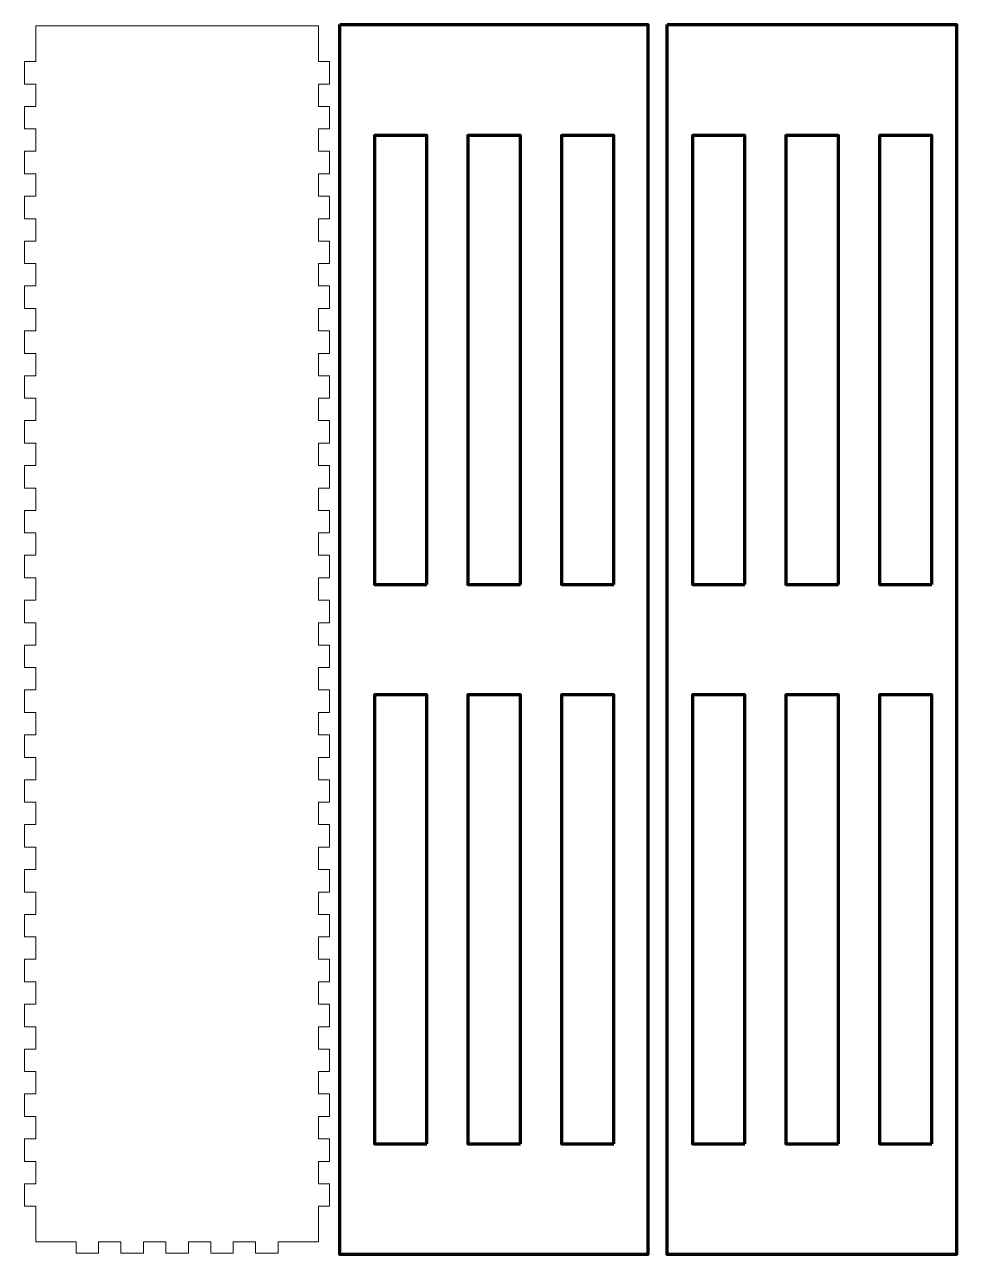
# Model space of a CAD drawing. Header units: millimetres. Extents: x 10 to 428, y 10 to 891.
# Drawn here: x 179.3 to 428.3, y 21.2 to 349.9 of the extents above; entities that cross this region are included whole.
import ezdxf

# ---------------------------------------------------------------- set-up
doc = ezdxf.new("R2010")
doc.units = ezdxf.units.MM
doc.header["$MEASUREMENT"] = 0
doc.layers.add('Layer 1', color=7, linetype='Continuous', lineweight=0)

msp = doc.modelspace()

# ---------------------------------------------------------------- linework, layer by layer
at = {"layer": 'Layer 1', "color": 18, "lineweight": 5, "true_color": 0x000000}
msp.add_open_spline([(182.29, 24.54), (182.29, 24.54), (193.02, 24.54), (193.02, 24.54), (193.04, 24.54), (193.02, 24.56), (193.02, 24.54), (193.02, 24.54), (193.02, 21.56), (193.02, 21.56), (193.02, 21.55), (193.03, 21.54), (193.04, 21.54), (193.04, 21.54), (199.04, 21.54), (199.04, 21.54), (199.05, 21.54), (199.06, 21.55), (199.06, 21.56), (199.06, 21.56), (199.06, 24.54), (199.06, 24.54), (199.06, 24.56), (199.04, 24.54), (199.06, 24.54), (199.06, 24.54), (205.02, 24.54), (205.02, 24.54), (205.04, 24.54), (205.02, 24.56), (205.02, 24.54), (205.02, 24.54), (205.02, 21.56), (205.02, 21.56), (205.02, 21.55), (205.03, 21.54), (205.04, 21.54), (205.04, 21.54), (211.04, 21.54), (211.04, 21.54), (211.05, 21.54), (211.06, 21.55), (211.06, 21.56), (211.06, 21.56), (211.06, 24.54), (211.06, 24.54), (211.06, 24.56), (211.04, 24.54), (211.06, 24.54), (211.06, 24.54), (217.02, 24.54), (217.02, 24.54), (217.04, 24.54), (217.02, 24.56), (217.02, 24.54), (217.02, 24.54), (217.02, 21.56), (217.02, 21.56), (217.02, 21.55), (217.03, 21.54), (217.04, 21.54), (217.04, 21.54), (223.04, 21.54), (223.04, 21.54), (223.05, 21.54), (223.06, 21.55), (223.06, 21.56), (223.06, 21.56), (223.06, 24.54), (223.06, 24.54), (223.06, 24.56), (223.04, 24.54), (223.06, 24.54), (223.06, 24.54), (229.02, 24.54), (229.02, 24.54), (229.04, 24.54), (229.02, 24.56), (229.02, 24.54), (229.02, 24.54), (229.02, 21.56), (229.02, 21.56), (229.02, 21.55), (229.03, 21.54), (229.04, 21.54), (229.04, 21.54), (235.04, 21.54), (235.04, 21.54), (235.05, 21.54), (235.06, 21.55), (235.06, 21.56), (235.06, 21.56), (235.06, 24.54), (235.06, 24.54), (235.06, 24.56), (235.04, 24.54), (235.06, 24.54), (235.06, 24.54), (241.02, 24.54), (241.02, 24.54), (241.04, 24.54), (241.02, 24.56), (241.02, 24.54), (241.02, 24.54), (241.02, 21.56), (241.02, 21.56), (241.02, 21.55), (241.03, 21.54), (241.04, 21.54), (241.04, 21.54), (247.04, 21.54), (247.04, 21.54), (247.05, 21.54), (247.06, 21.55), (247.06, 21.56), (247.06, 21.56), (247.06, 24.54), (247.06, 24.54), (247.06, 24.56), (247.04, 24.54), (247.06, 24.54), (247.06, 24.54), (257.79, 24.54), (257.79, 24.54), (257.8, 24.54), (257.81, 24.55), (257.81, 24.56), (257.81, 24.56), (257.81, 34.04), (257.81, 34.04), (257.81, 34.06), (257.79, 34.04), (257.81, 34.04), (257.81, 34.04), (260.79, 34.04), (260.79, 34.04), (260.8, 34.04), (260.81, 34.05), (260.81, 34.06), (260.81, 34.06), (260.81, 40.06), (260.81, 40.06), (260.81, 40.07), (260.8, 40.08), (260.79, 40.08), (260.79, 40.08), (257.81, 40.08), (257.81, 40.08), (257.79, 40.08), (257.81, 40.06), (257.81, 40.08), (257.81, 40.08), (257.81, 46.04), (257.81, 46.04), (257.81, 46.06), (257.79, 46.04), (257.81, 46.04), (257.81, 46.04), (260.79, 46.04), (260.79, 46.04), (260.8, 46.04), (260.81, 46.05), (260.81, 46.06), (260.81, 46.06), (260.81, 52.06), (260.81, 52.06), (260.81, 52.07), (260.8, 52.08), (260.79, 52.08), (260.79, 52.08), (257.81, 52.08), (257.81, 52.08), (257.79, 52.08), (257.81, 52.06), (257.81, 52.08), (257.81, 52.08), (257.81, 58.04), (257.81, 58.04), (257.81, 58.06), (257.79, 58.04), (257.81, 58.04), (257.81, 58.04), (260.79, 58.04), (260.79, 58.04), (260.8, 58.04), (260.81, 58.05), (260.81, 58.06), (260.81, 58.06), (260.81, 64.06), (260.81, 64.06), (260.81, 64.07), (260.8, 64.08), (260.79, 64.08), (260.79, 64.08), (257.81, 64.08), (257.81, 64.08), (257.79, 64.08), (257.81, 64.06), (257.81, 64.08), (257.81, 64.08), (257.81, 70.04), (257.81, 70.04), (257.81, 70.06), (257.79, 70.04), (257.81, 70.04), (257.81, 70.04), (260.79, 70.04), (260.79, 70.04), (260.8, 70.04), (260.81, 70.05), (260.81, 70.06), (260.81, 70.06), (260.81, 76.06), (260.81, 76.06), (260.81, 76.07), (260.8, 76.08), (260.79, 76.08), (260.79, 76.08), (257.81, 76.08), (257.81, 76.08), (257.79, 76.08), (257.81, 76.06), (257.81, 76.08), (257.81, 76.08), (257.81, 82.04), (257.81, 82.04), (257.81, 82.06), (257.79, 82.04), (257.81, 82.04), (257.81, 82.04), (260.79, 82.04), (260.79, 82.04), (260.8, 82.04), (260.81, 82.05), (260.81, 82.06), (260.81, 82.06), (260.81, 88.06), (260.81, 88.06), (260.81, 88.07), (260.8, 88.08), (260.79, 88.08), (260.79, 88.08), (257.81, 88.08), (257.81, 88.08), (257.79, 88.08), (257.81, 88.06), (257.81, 88.08), (257.81, 88.08), (257.81, 94.04), (257.81, 94.04), (257.81, 94.06), (257.79, 94.04), (257.81, 94.04), (257.81, 94.04), (260.79, 94.04), (260.79, 94.04), (260.8, 94.04), (260.81, 94.05), (260.81, 94.06), (260.81, 94.06), (260.81, 100.06), (260.81, 100.06), (260.81, 100.07), (260.8, 100.08), (260.79, 100.08), (260.79, 100.08), (257.81, 100.08), (257.81, 100.08), (257.79, 100.08), (257.81, 100.06), (257.81, 100.08), (257.81, 100.08), (257.81, 106.04), (257.81, 106.04), (257.81, 106.06), (257.79, 106.04), (257.81, 106.04), (257.81, 106.04), (260.79, 106.04), (260.79, 106.04), (260.8, 106.04), (260.81, 106.05), (260.81, 106.06), (260.81, 106.06), (260.81, 112.06), (260.81, 112.06), (260.81, 112.07), (260.8, 112.08), (260.79, 112.08), (260.79, 112.08), (257.81, 112.08), (257.81, 112.08), (257.79, 112.08), (257.81, 112.06), (257.81, 112.08), (257.81, 112.08), (257.81, 118.04), (257.81, 118.04), (257.81, 118.06), (257.79, 118.04), (257.81, 118.04), (257.81, 118.04), (260.79, 118.04), (260.79, 118.04), (260.8, 118.04), (260.81, 118.05), (260.81, 118.06), (260.81, 118.06), (260.81, 124.06), (260.81, 124.06), (260.81, 124.07), (260.8, 124.08), (260.79, 124.08), (260.79, 124.08), (257.81, 124.08), (257.81, 124.08), (257.79, 124.08), (257.81, 124.06), (257.81, 124.08), (257.81, 124.08), (257.81, 130.04), (257.81, 130.04), (257.81, 130.06), (257.79, 130.04), (257.81, 130.04), (257.81, 130.04), (260.79, 130.04), (260.79, 130.04), (260.8, 130.04), (260.81, 130.05), (260.81, 130.06), (260.81, 130.06), (260.81, 136.06), (260.81, 136.06), (260.81, 136.07), (260.8, 136.08), (260.79, 136.08), (260.79, 136.08), (257.81, 136.08), (257.81, 136.08), (257.79, 136.08), (257.81, 136.06), (257.81, 136.08), (257.81, 136.08), (257.81, 142.04), (257.81, 142.04), (257.81, 142.06), (257.79, 142.04), (257.81, 142.04), (257.81, 142.04), (260.79, 142.04), (260.79, 142.04), (260.8, 142.04), (260.81, 142.05), (260.81, 142.06), (260.81, 142.06), (260.81, 148.06), (260.81, 148.06), (260.81, 148.07), (260.8, 148.08), (260.79, 148.08), (260.79, 148.08), (257.81, 148.08), (257.81, 148.08), (257.79, 148.08), (257.81, 148.06), (257.81, 148.08), (257.81, 148.08), (257.81, 154.04), (257.81, 154.04), (257.81, 154.06), (257.79, 154.04), (257.81, 154.04), (257.81, 154.04), (260.79, 154.04), (260.79, 154.04), (260.8, 154.04), (260.81, 154.05), (260.81, 154.06), (260.81, 154.06), (260.81, 160.06), (260.81, 160.06), (260.81, 160.07), (260.8, 160.08), (260.79, 160.08), (260.79, 160.08), (257.81, 160.08), (257.81, 160.08), (257.79, 160.08), (257.81, 160.06), (257.81, 160.08), (257.81, 160.08), (257.81, 166.04), (257.81, 166.04), (257.81, 166.06), (257.79, 166.04), (257.81, 166.04), (257.81, 166.04), (260.79, 166.04), (260.79, 166.04), (260.8, 166.04), (260.81, 166.05), (260.81, 166.06), (260.81, 166.06), (260.81, 172.06), (260.81, 172.06), (260.81, 172.07), (260.8, 172.08), (260.79, 172.08), (260.79, 172.08), (257.81, 172.08), (257.81, 172.08), (257.79, 172.08), (257.81, 172.06), (257.81, 172.08), (257.81, 172.08), (257.81, 178.04), (257.81, 178.04), (257.81, 178.06), (257.79, 178.04), (257.81, 178.04), (257.81, 178.04), (260.79, 178.04), (260.79, 178.04), (260.8, 178.04), (260.81, 178.05), (260.81, 178.06), (260.81, 178.06), (260.81, 184.06), (260.81, 184.06), (260.81, 184.07), (260.8, 184.08), (260.79, 184.08), (260.79, 184.08), (257.81, 184.08), (257.81, 184.08), (257.79, 184.08), (257.81, 184.06), (257.81, 184.08), (257.81, 184.08), (257.81, 190.04), (257.81, 190.04), (257.81, 190.06), (257.79, 190.04), (257.81, 190.04), (257.81, 190.04), (260.79, 190.04), (260.79, 190.04), (260.8, 190.04), (260.81, 190.05), (260.81, 190.06), (260.81, 190.06), (260.81, 196.06), (260.81, 196.06), (260.81, 196.07), (260.8, 196.08), (260.79, 196.08), (260.79, 196.08), (257.81, 196.08), (257.81, 196.08), (257.79, 196.08), (257.81, 196.06), (257.81, 196.08), (257.81, 196.08), (257.81, 202.04), (257.81, 202.04), (257.81, 202.06), (257.79, 202.04), (257.81, 202.04), (257.81, 202.04), (260.79, 202.04), (260.79, 202.04), (260.8, 202.04), (260.81, 202.05), (260.81, 202.06), (260.81, 202.06), (260.81, 208.06), (260.81, 208.06), (260.81, 208.07), (260.8, 208.08), (260.79, 208.08), (260.79, 208.08), (257.81, 208.08), (257.81, 208.08), (257.79, 208.08), (257.81, 208.06), (257.81, 208.08), (257.81, 208.08), (257.81, 214.04), (257.81, 214.04), (257.81, 214.06), (257.79, 214.04), (257.81, 214.04), (257.81, 214.04), (260.79, 214.04), (260.79, 214.04), (260.8, 214.04), (260.81, 214.05), (260.81, 214.06), (260.81, 214.06), (260.81, 220.06), (260.81, 220.06), (260.81, 220.07), (260.8, 220.08), (260.79, 220.08), (260.79, 220.08), (257.81, 220.08), (257.81, 220.08), (257.79, 220.08), (257.81, 220.06), (257.81, 220.08), (257.81, 220.08), (257.81, 226.04), (257.81, 226.04), (257.81, 226.06), (257.79, 226.04), (257.81, 226.04), (257.81, 226.04), (260.79, 226.04), (260.79, 226.04), (260.8, 226.04), (260.81, 226.05), (260.81, 226.06), (260.81, 226.06), (260.81, 232.06), (260.81, 232.06), (260.81, 232.07), (260.8, 232.08), (260.79, 232.08), (260.79, 232.08), (257.81, 232.08), (257.81, 232.08), (257.79, 232.08), (257.81, 232.06), (257.81, 232.08), (257.81, 232.08), (257.81, 238.04), (257.81, 238.04), (257.81, 238.06), (257.79, 238.04), (257.81, 238.04), (257.81, 238.04), (260.79, 238.04), (260.79, 238.04), (260.8, 238.04), (260.81, 238.05), (260.81, 238.06), (260.81, 238.06), (260.81, 244.06), (260.81, 244.06), (260.81, 244.07), (260.8, 244.08), (260.79, 244.08), (260.79, 244.08), (257.81, 244.08), (257.81, 244.08), (257.79, 244.08), (257.81, 244.06), (257.81, 244.08), (257.81, 244.08), (257.81, 250.04), (257.81, 250.04), (257.81, 250.06), (257.79, 250.04), (257.81, 250.04), (257.81, 250.04), (260.79, 250.04), (260.79, 250.04), (260.8, 250.04), (260.81, 250.05), (260.81, 250.06), (260.81, 250.06), (260.81, 256.06), (260.81, 256.06), (260.81, 256.07), (260.8, 256.08), (260.79, 256.08), (260.79, 256.08), (257.81, 256.08), (257.81, 256.08), (257.79, 256.08), (257.81, 256.06), (257.81, 256.08), (257.81, 256.08), (257.81, 262.04), (257.81, 262.04), (257.81, 262.06), (257.79, 262.04), (257.81, 262.04), (257.81, 262.04), (260.79, 262.04), (260.79, 262.04), (260.8, 262.04), (260.81, 262.05), (260.81, 262.06), (260.81, 262.06), (260.81, 268.06), (260.81, 268.06), (260.81, 268.07), (260.8, 268.08), (260.79, 268.08), (260.79, 268.08), (257.81, 268.08), (257.81, 268.08), (257.79, 268.08), (257.81, 268.06), (257.81, 268.08), (257.81, 268.08), (257.81, 274.04), (257.81, 274.04), (257.81, 274.06), (257.79, 274.04), (257.81, 274.04), (257.81, 274.04), (260.79, 274.04), (260.79, 274.04), (260.8, 274.04), (260.81, 274.05), (260.81, 274.06), (260.81, 274.06), (260.81, 280.06), (260.81, 280.06), (260.81, 280.07), (260.8, 280.08), (260.79, 280.08), (260.79, 280.08), (257.81, 280.08), (257.81, 280.08), (257.79, 280.08), (257.81, 280.06), (257.81, 280.08), (257.81, 280.08), (257.81, 286.04), (257.81, 286.04), (257.81, 286.06), (257.79, 286.04), (257.81, 286.04), (257.81, 286.04), (260.79, 286.04), (260.79, 286.04), (260.8, 286.04), (260.81, 286.05), (260.81, 286.06), (260.81, 286.06), (260.81, 292.06), (260.81, 292.06), (260.81, 292.07), (260.8, 292.08), (260.79, 292.08), (260.79, 292.08), (257.81, 292.08), (257.81, 292.08), (257.79, 292.08), (257.81, 292.06), (257.81, 292.08), (257.81, 292.08), (257.81, 298.04), (257.81, 298.04), (257.81, 298.06), (257.79, 298.04), (257.81, 298.04), (257.81, 298.04), (260.79, 298.04), (260.79, 298.04), (260.8, 298.04), (260.81, 298.05), (260.81, 298.06), (260.81, 298.06), (260.81, 304.06), (260.81, 304.06), (260.81, 304.07), (260.8, 304.08), (260.79, 304.08), (260.79, 304.08), (257.81, 304.08), (257.81, 304.08), (257.79, 304.08), (257.81, 304.06), (257.81, 304.08), (257.81, 304.08), (257.81, 310.04), (257.81, 310.04), (257.81, 310.06), (257.79, 310.04), (257.81, 310.04), (257.81, 310.04), (260.79, 310.04), (260.79, 310.04), (260.8, 310.04), (260.81, 310.05), (260.81, 310.06), (260.81, 310.06), (260.81, 316.06), (260.81, 316.06), (260.81, 316.07), (260.8, 316.08), (260.79, 316.08), (260.79, 316.08), (257.81, 316.08), (257.81, 316.08), (257.79, 316.08), (257.81, 316.06), (257.81, 316.08), (257.81, 316.08), (257.81, 322.04), (257.81, 322.04), (257.81, 322.06), (257.79, 322.04), (257.81, 322.04), (257.81, 322.04), (260.79, 322.04), (260.79, 322.04), (260.8, 322.04), (260.81, 322.05), (260.81, 322.06), (260.81, 322.06), (260.81, 328.06), (260.81, 328.06), (260.81, 328.07), (260.8, 328.08), (260.79, 328.08), (260.79, 328.08), (257.81, 328.08), (257.81, 328.08), (257.79, 328.08), (257.81, 328.06), (257.81, 328.08), (257.81, 328.08), (257.81, 334.04), (257.81, 334.04), (257.81, 334.06), (257.79, 334.04), (257.81, 334.04), (257.81, 334.04), (260.79, 334.04), (260.79, 334.04), (260.8, 334.04), (260.81, 334.05), (260.81, 334.06), (260.81, 334.06), (260.81, 340.06), (260.81, 340.06), (260.81, 340.07), (260.8, 340.08), (260.79, 340.08), (260.79, 340.08), (257.81, 340.08), (257.81, 340.08), (257.79, 340.08), (257.81, 340.06), (257.81, 340.08), (257.81, 340.08), (257.81, 349.56), (257.81, 349.56), (257.81, 349.57), (257.8, 349.58), (257.79, 349.58), (257.79, 349.58), (182.29, 349.58), (182.29, 349.58), (182.28, 349.58), (182.27, 349.57), (182.27, 349.56), (182.27, 349.56), (182.27, 340.08), (182.27, 340.08), (182.27, 340.06), (182.29, 340.08), (182.27, 340.08), (182.27, 340.08), (179.29, 340.08), (179.29, 340.08), (179.28, 340.08), (179.27, 340.07), (179.27, 340.06), (179.27, 340.06), (179.27, 334.06), (179.27, 334.06), (179.27, 334.05), (179.28, 334.04), (179.29, 334.04), (179.29, 334.04), (182.27, 334.04), (182.27, 334.04), (182.29, 334.04), (182.27, 334.06), (182.27, 334.04), (182.27, 334.04), (182.27, 328.08), (182.27, 328.08), (182.27, 328.06), (182.29, 328.08), (182.27, 328.08), (182.27, 328.08), (179.29, 328.08), (179.29, 328.08), (179.28, 328.08), (179.27, 328.07), (179.27, 328.06), (179.27, 328.06), (179.27, 322.06), (179.27, 322.06), (179.27, 322.05), (179.28, 322.04), (179.29, 322.04), (179.29, 322.04), (182.27, 322.04), (182.27, 322.04), (182.29, 322.04), (182.27, 322.06), (182.27, 322.04), (182.27, 322.04), (182.27, 316.08), (182.27, 316.08), (182.27, 316.06), (182.29, 316.08), (182.27, 316.08), (182.27, 316.08), (179.29, 316.08), (179.29, 316.08), (179.28, 316.08), (179.27, 316.07), (179.27, 316.06), (179.27, 316.06), (179.27, 310.06), (179.27, 310.06), (179.27, 310.05), (179.28, 310.04), (179.29, 310.04), (179.29, 310.04), (182.27, 310.04), (182.27, 310.04), (182.29, 310.04), (182.27, 310.06), (182.27, 310.04), (182.27, 310.04), (182.27, 304.08), (182.27, 304.08), (182.27, 304.06), (182.29, 304.08), (182.27, 304.08), (182.27, 304.08), (179.29, 304.08), (179.29, 304.08), (179.28, 304.08), (179.27, 304.07), (179.27, 304.06), (179.27, 304.06), (179.27, 298.06), (179.27, 298.06), (179.27, 298.05), (179.28, 298.04), (179.29, 298.04), (179.29, 298.04), (182.27, 298.04), (182.27, 298.04), (182.29, 298.04), (182.27, 298.06), (182.27, 298.04), (182.27, 298.04), (182.27, 292.08), (182.27, 292.08), (182.27, 292.06), (182.29, 292.08), (182.27, 292.08), (182.27, 292.08), (179.29, 292.08), (179.29, 292.08), (179.28, 292.08), (179.27, 292.07), (179.27, 292.06), (179.27, 292.06), (179.27, 286.06), (179.27, 286.06), (179.27, 286.05), (179.28, 286.04), (179.29, 286.04), (179.29, 286.04), (182.27, 286.04), (182.27, 286.04), (182.29, 286.04), (182.27, 286.06), (182.27, 286.04), (182.27, 286.04), (182.27, 280.08), (182.27, 280.08), (182.27, 280.06), (182.29, 280.08), (182.27, 280.08), (182.27, 280.08), (179.29, 280.08), (179.29, 280.08), (179.28, 280.08), (179.27, 280.07), (179.27, 280.06), (179.27, 280.06), (179.27, 274.06), (179.27, 274.06), (179.27, 274.05), (179.28, 274.04), (179.29, 274.04), (179.29, 274.04), (182.27, 274.04), (182.27, 274.04), (182.29, 274.04), (182.27, 274.06), (182.27, 274.04), (182.27, 274.04), (182.27, 268.08), (182.27, 268.08), (182.27, 268.06), (182.29, 268.08), (182.27, 268.08), (182.27, 268.08), (179.29, 268.08), (179.29, 268.08), (179.28, 268.08), (179.27, 268.07), (179.27, 268.06), (179.27, 268.06), (179.27, 262.06), (179.27, 262.06), (179.27, 262.05), (179.28, 262.04), (179.29, 262.04), (179.29, 262.04), (182.27, 262.04), (182.27, 262.04), (182.29, 262.04), (182.27, 262.06), (182.27, 262.04), (182.27, 262.04), (182.27, 256.08), (182.27, 256.08), (182.27, 256.06), (182.29, 256.08), (182.27, 256.08), (182.27, 256.08), (179.29, 256.08), (179.29, 256.08), (179.28, 256.08), (179.27, 256.07), (179.27, 256.06), (179.27, 256.06), (179.27, 250.06), (179.27, 250.06), (179.27, 250.05), (179.28, 250.04), (179.29, 250.04), (179.29, 250.04), (182.27, 250.04), (182.27, 250.04), (182.29, 250.04), (182.27, 250.06), (182.27, 250.04), (182.27, 250.04), (182.27, 244.08), (182.27, 244.08), (182.27, 244.06), (182.29, 244.08), (182.27, 244.08), (182.27, 244.08), (179.29, 244.08), (179.29, 244.08), (179.28, 244.08), (179.27, 244.07), (179.27, 244.06), (179.27, 244.06), (179.27, 238.06), (179.27, 238.06), (179.27, 238.05), (179.28, 238.04), (179.29, 238.04), (179.29, 238.04), (182.27, 238.04), (182.27, 238.04), (182.29, 238.04), (182.27, 238.06), (182.27, 238.04), (182.27, 238.04), (182.27, 232.08), (182.27, 232.08), (182.27, 232.06), (182.29, 232.08), (182.27, 232.08), (182.27, 232.08), (179.29, 232.08), (179.29, 232.08), (179.28, 232.08), (179.27, 232.07), (179.27, 232.06), (179.27, 232.06), (179.27, 226.06), (179.27, 226.06), (179.27, 226.05), (179.28, 226.04), (179.29, 226.04), (179.29, 226.04), (182.27, 226.04), (182.27, 226.04), (182.29, 226.04), (182.27, 226.06), (182.27, 226.04), (182.27, 226.04), (182.27, 220.08), (182.27, 220.08), (182.27, 220.06), (182.29, 220.08), (182.27, 220.08), (182.27, 220.08), (179.29, 220.08), (179.29, 220.08), (179.28, 220.08), (179.27, 220.07), (179.27, 220.06), (179.27, 220.06), (179.27, 214.06), (179.27, 214.06), (179.27, 214.05), (179.28, 214.04), (179.29, 214.04), (179.29, 214.04), (182.27, 214.04), (182.27, 214.04), (182.29, 214.04), (182.27, 214.06), (182.27, 214.04), (182.27, 214.04), (182.27, 208.08), (182.27, 208.08), (182.27, 208.06), (182.29, 208.08), (182.27, 208.08), (182.27, 208.08), (179.29, 208.08), (179.29, 208.08), (179.28, 208.08), (179.27, 208.07), (179.27, 208.06), (179.27, 208.06), (179.27, 202.06), (179.27, 202.06), (179.27, 202.05), (179.28, 202.04), (179.29, 202.04), (179.29, 202.04), (182.27, 202.04), (182.27, 202.04), (182.29, 202.04), (182.27, 202.06), (182.27, 202.04), (182.27, 202.04), (182.27, 196.08), (182.27, 196.08), (182.27, 196.06), (182.29, 196.08), (182.27, 196.08), (182.27, 196.08), (179.29, 196.08), (179.29, 196.08), (179.28, 196.08), (179.27, 196.07), (179.27, 196.06), (179.27, 196.06), (179.27, 190.06), (179.27, 190.06), (179.27, 190.05), (179.28, 190.04), (179.29, 190.04), (179.29, 190.04), (182.27, 190.04), (182.27, 190.04), (182.29, 190.04), (182.27, 190.06), (182.27, 190.04), (182.27, 190.04), (182.27, 184.08), (182.27, 184.08), (182.27, 184.06), (182.29, 184.08), (182.27, 184.08), (182.27, 184.08), (179.29, 184.08), (179.29, 184.08), (179.28, 184.08), (179.27, 184.07), (179.27, 184.06), (179.27, 184.06), (179.27, 178.06), (179.27, 178.06), (179.27, 178.05), (179.28, 178.04), (179.29, 178.04), (179.29, 178.04), (182.27, 178.04), (182.27, 178.04), (182.29, 178.04), (182.27, 178.06), (182.27, 178.04), (182.27, 178.04), (182.27, 172.08), (182.27, 172.08), (182.27, 172.06), (182.29, 172.08), (182.27, 172.08), (182.27, 172.08), (179.29, 172.08), (179.29, 172.08), (179.28, 172.08), (179.27, 172.07), (179.27, 172.06), (179.27, 172.06), (179.27, 166.06), (179.27, 166.06), (179.27, 166.05), (179.28, 166.04), (179.29, 166.04), (179.29, 166.04), (182.27, 166.04), (182.27, 166.04), (182.29, 166.04), (182.27, 166.06), (182.27, 166.04), (182.27, 166.04), (182.27, 160.08), (182.27, 160.08), (182.27, 160.06), (182.29, 160.08), (182.27, 160.08), (182.27, 160.08), (179.29, 160.08), (179.29, 160.08), (179.28, 160.08), (179.27, 160.07), (179.27, 160.06), (179.27, 160.06), (179.27, 154.06), (179.27, 154.06), (179.27, 154.05), (179.28, 154.04), (179.29, 154.04), (179.29, 154.04), (182.27, 154.04), (182.27, 154.04), (182.29, 154.04), (182.27, 154.06), (182.27, 154.04), (182.27, 154.04), (182.27, 148.08), (182.27, 148.08), (182.27, 148.06), (182.29, 148.08), (182.27, 148.08), (182.27, 148.08), (179.29, 148.08), (179.29, 148.08), (179.28, 148.08), (179.27, 148.07), (179.27, 148.06), (179.27, 148.06), (179.27, 142.06), (179.27, 142.06), (179.27, 142.05), (179.28, 142.04), (179.29, 142.04), (179.29, 142.04), (182.27, 142.04), (182.27, 142.04), (182.29, 142.04), (182.27, 142.06), (182.27, 142.04), (182.27, 142.04), (182.27, 136.08), (182.27, 136.08), (182.27, 136.06), (182.29, 136.08), (182.27, 136.08), (182.27, 136.08), (179.29, 136.08), (179.29, 136.08), (179.28, 136.08), (179.27, 136.07), (179.27, 136.06), (179.27, 136.06), (179.27, 130.06), (179.27, 130.06), (179.27, 130.05), (179.28, 130.04), (179.29, 130.04), (179.29, 130.04), (182.27, 130.04), (182.27, 130.04), (182.29, 130.04), (182.27, 130.06), (182.27, 130.04), (182.27, 130.04), (182.27, 124.08), (182.27, 124.08), (182.27, 124.06), (182.29, 124.08), (182.27, 124.08), (182.27, 124.08), (179.29, 124.08), (179.29, 124.08), (179.28, 124.08), (179.27, 124.07), (179.27, 124.06), (179.27, 124.06), (179.27, 118.06), (179.27, 118.06), (179.27, 118.05), (179.28, 118.04), (179.29, 118.04), (179.29, 118.04), (182.27, 118.04), (182.27, 118.04), (182.29, 118.04), (182.27, 118.06), (182.27, 118.04), (182.27, 118.04), (182.27, 112.08), (182.27, 112.08), (182.27, 112.06), (182.29, 112.08), (182.27, 112.08), (182.27, 112.08), (179.29, 112.08), (179.29, 112.08), (179.28, 112.08), (179.27, 112.07), (179.27, 112.06), (179.27, 112.06), (179.27, 106.06), (179.27, 106.06), (179.27, 106.05), (179.28, 106.04), (179.29, 106.04), (179.29, 106.04), (182.27, 106.04), (182.27, 106.04), (182.29, 106.04), (182.27, 106.06), (182.27, 106.04), (182.27, 106.04), (182.27, 100.08), (182.27, 100.08), (182.27, 100.06), (182.29, 100.08), (182.27, 100.08), (182.27, 100.08), (179.29, 100.08), (179.29, 100.08), (179.28, 100.08), (179.27, 100.07), (179.27, 100.06), (179.27, 100.06), (179.27, 94.06), (179.27, 94.06), (179.27, 94.05), (179.28, 94.04), (179.29, 94.04), (179.29, 94.04), (182.27, 94.04), (182.27, 94.04), (182.29, 94.04), (182.27, 94.06), (182.27, 94.04), (182.27, 94.04), (182.27, 88.08), (182.27, 88.08), (182.27, 88.06), (182.29, 88.08), (182.27, 88.08), (182.27, 88.08), (179.29, 88.08), (179.29, 88.08), (179.28, 88.08), (179.27, 88.07), (179.27, 88.06), (179.27, 88.06), (179.27, 82.06), (179.27, 82.06), (179.27, 82.05), (179.28, 82.04), (179.29, 82.04), (179.29, 82.04), (182.27, 82.04), (182.27, 82.04), (182.29, 82.04), (182.27, 82.06), (182.27, 82.04), (182.27, 82.04), (182.27, 76.08), (182.27, 76.08), (182.27, 76.06), (182.29, 76.08), (182.27, 76.08), (182.27, 76.08), (179.29, 76.08), (179.29, 76.08), (179.28, 76.08), (179.27, 76.07), (179.27, 76.06), (179.27, 76.06), (179.27, 70.06), (179.27, 70.06), (179.27, 70.05), (179.28, 70.04), (179.29, 70.04), (179.29, 70.04), (182.27, 70.04), (182.27, 70.04), (182.29, 70.04), (182.27, 70.06), (182.27, 70.04), (182.27, 70.04), (182.27, 64.08), (182.27, 64.08), (182.27, 64.06), (182.29, 64.08), (182.27, 64.08), (182.27, 64.08), (179.29, 64.08), (179.29, 64.08), (179.28, 64.08), (179.27, 64.07), (179.27, 64.06), (179.27, 64.06), (179.27, 58.06), (179.27, 58.06), (179.27, 58.05), (179.28, 58.04), (179.29, 58.04), (179.29, 58.04), (182.27, 58.04), (182.27, 58.04), (182.29, 58.04), (182.27, 58.06), (182.27, 58.04), (182.27, 58.04), (182.27, 52.08), (182.27, 52.08), (182.27, 52.06), (182.29, 52.08), (182.27, 52.08), (182.27, 52.08), (179.29, 52.08), (179.29, 52.08), (179.28, 52.08), (179.27, 52.07), (179.27, 52.06), (179.27, 52.06), (179.27, 46.06), (179.27, 46.06), (179.27, 46.05), (179.28, 46.04), (179.29, 46.04), (179.29, 46.04), (182.27, 46.04), (182.27, 46.04), (182.29, 46.04), (182.27, 46.06), (182.27, 46.04), (182.27, 46.04), (182.27, 40.08), (182.27, 40.08), (182.27, 40.06), (182.29, 40.08), (182.27, 40.08), (182.27, 40.08), (179.29, 40.08), (179.29, 40.08), (179.28, 40.08), (179.27, 40.07), (179.27, 40.06), (179.27, 40.06), (179.27, 34.06), (179.27, 34.06), (179.27, 34.05), (179.28, 34.04), (179.29, 34.04), (179.29, 34.04), (182.27, 34.04), (182.27, 34.04), (182.29, 34.04), (182.27, 34.06), (182.27, 34.04), (182.27, 34.04), (182.27, 24.56), (182.27, 24.56), (182.27, 24.55), (182.28, 24.54), (182.29, 24.54)], degree=3, knots=[0, 0, 0, 0, 1, 1, 1, 2, 2, 2, 3, 3, 3, 4, 4, 4, 5, 5, 5, 6, 6, 6, 7, 7, 7, 8, 8, 8, 9, 9, 9, 10, 10, 10, 11, 11, 11, 12, 12, 12, 13, 13, 13, 14, 14, 14, 15, 15, 15, 16, 16, 16, 17, 17, 17, 18, 18, 18, 19, 19, 19, 20, 20, 20, 21, 21, 21, 22, 22, 22, 23, 23, 23, 24, 24, 24, 25, 25, 25, 26, 26, 26, 27, 27, 27, 28, 28, 28, 29, 29, 29, 30, 30, 30, 31, 31, 31, 32, 32, 32, 33, 33, 33, 34, 34, 34, 35, 35, 35, 36, 36, 36, 37, 37, 37, 38, 38, 38, 39, 39, 39, 40, 40, 40, 41, 41, 41, 42, 42, 42, 43, 43, 43, 44, 44, 44, 45, 45, 45, 46, 46, 46, 47, 47, 47, 48, 48, 48, 49, 49, 49, 50, 50, 50, 51, 51, 51, 52, 52, 52, 53, 53, 53, 54, 54, 54, 55, 55, 55, 56, 56, 56, 57, 57, 57, 58, 58, 58, 59, 59, 59, 60, 60, 60, 61, 61, 61, 62, 62, 62, 63, 63, 63, 64, 64, 64, 65, 65, 65, 66, 66, 66, 67, 67, 67, 68, 68, 68, 69, 69, 69, 70, 70, 70, 71, 71, 71, 72, 72, 72, 73, 73, 73, 74, 74, 74, 75, 75, 75, 76, 76, 76, 77, 77, 77, 78, 78, 78, 79, 79, 79, 80, 80, 80, 81, 81, 81, 82, 82, 82, 83, 83, 83, 84, 84, 84, 85, 85, 85, 86, 86, 86, 87, 87, 87, 88, 88, 88, 89, 89, 89, 90, 90, 90, 91, 91, 91, 92, 92, 92, 93, 93, 93, 94, 94, 94, 95, 95, 95, 96, 96, 96, 97, 97, 97, 98, 98, 98, 99, 99, 99, 100, 100, 100, 101, 101, 101, 102, 102, 102, 103, 103, 103, 104, 104, 104, 105, 105, 105, 106, 106, 106, 107, 107, 107, 108, 108, 108, 109, 109, 109, 110, 110, 110, 111, 111, 111, 112, 112, 112, 113, 113, 113, 114, 114, 114, 115, 115, 115, 116, 116, 116, 117, 117, 117, 118, 118, 118, 119, 119, 119, 120, 120, 120, 121, 121, 121, 122, 122, 122, 123, 123, 123, 124, 124, 124, 125, 125, 125, 126, 126, 126, 127, 127, 127, 128, 128, 128, 129, 129, 129, 130, 130, 130, 131, 131, 131, 132, 132, 132, 133, 133, 133, 134, 134, 134, 135, 135, 135, 136, 136, 136, 137, 137, 137, 138, 138, 138, 139, 139, 139, 140, 140, 140, 141, 141, 141, 142, 142, 142, 143, 143, 143, 144, 144, 144, 145, 145, 145, 146, 146, 146, 147, 147, 147, 148, 148, 148, 149, 149, 149, 150, 150, 150, 151, 151, 151, 152, 152, 152, 153, 153, 153, 154, 154, 154, 155, 155, 155, 156, 156, 156, 157, 157, 157, 158, 158, 158, 159, 159, 159, 160, 160, 160, 161, 161, 161, 162, 162, 162, 163, 163, 163, 164, 164, 164, 165, 165, 165, 166, 166, 166, 167, 167, 167, 168, 168, 168, 169, 169, 169, 170, 170, 170, 171, 171, 171, 172, 172, 172, 173, 173, 173, 174, 174, 174, 175, 175, 175, 176, 176, 176, 177, 177, 177, 178, 178, 178, 179, 179, 179, 180, 180, 180, 181, 181, 181, 182, 182, 182, 183, 183, 183, 184, 184, 184, 185, 185, 185, 186, 186, 186, 187, 187, 187, 188, 188, 188, 189, 189, 189, 190, 190, 190, 191, 191, 191, 192, 192, 192, 193, 193, 193, 194, 194, 194, 195, 195, 195, 196, 196, 196, 197, 197, 197, 198, 198, 198, 199, 199, 199, 200, 200, 200, 201, 201, 201, 202, 202, 202, 203, 203, 203, 204, 204, 204, 205, 205, 205, 206, 206, 206, 207, 207, 207, 208, 208, 208, 209, 209, 209, 210, 210, 210, 211, 211, 211, 212, 212, 212, 213, 213, 213, 214, 214, 214, 215, 215, 215, 216, 216, 216, 217, 217, 217, 218, 218, 218, 219, 219, 219, 220, 220, 220, 221, 221, 221, 222, 222, 222, 223, 223, 223, 224, 224, 224, 225, 225, 225, 226, 226, 226, 227, 227, 227, 228, 228, 228, 229, 229, 229, 230, 230, 230, 231, 231, 231, 232, 232, 232, 233, 233, 233, 234, 234, 234, 235, 235, 235, 236, 236, 236, 237, 237, 237, 238, 238, 238, 239, 239, 239, 240, 240, 240, 241, 241, 241, 242, 242, 242, 243, 243, 243, 244, 244, 244, 245, 245, 245, 246, 246, 246, 247, 247, 247, 248, 248, 248, 249, 249, 249, 250, 250, 250, 251, 251, 251, 252, 252, 252, 253, 253, 253, 254, 254, 254, 255, 255, 255, 256, 256, 256, 257, 257, 257, 258, 258, 258, 259, 259, 259, 260, 260, 260, 261, 261, 261, 262, 262, 262, 263, 263, 263, 264, 264, 264, 265, 265, 265, 266, 266, 266, 267, 267, 267, 268, 268, 268, 269, 269, 269, 270, 270, 270, 271, 271, 271, 272, 272, 272, 273, 273, 273, 274, 274, 274, 275, 275, 275, 276, 276, 276, 277, 277, 277, 278, 278, 278, 279, 279, 279, 280, 280, 280, 281, 281, 281, 282, 282, 282, 283, 283, 283, 284, 284, 284, 285, 285, 285, 286, 286, 286, 287, 287, 287, 288, 288, 288, 289, 289, 289, 290, 290, 290, 291, 291, 291, 292, 292, 292, 293, 293, 293, 294, 294, 294, 295, 295, 295, 296, 296, 296, 297, 297, 297, 298, 298, 298, 299, 299, 299, 300, 300, 300, 301, 301, 301, 302, 302, 302, 303, 303, 303, 304, 304, 304, 305, 305, 305, 306, 306, 306, 307, 307, 307, 308, 308, 308, 309, 309, 309, 310, 310, 310, 311, 311, 311, 312, 312, 312, 313, 313, 313, 314, 314, 314, 315, 315, 315, 316, 316, 316, 317, 317, 317, 318, 318, 318, 319, 319, 319, 320, 320, 320, 321, 321, 321, 322, 322, 322, 323, 323, 323, 324, 324, 324, 325, 325, 325, 326, 326, 326, 327, 327, 327, 328, 328, 328, 329, 329, 329, 330, 330, 330, 331, 331, 331, 332, 332, 332, 333, 333, 333, 334, 334, 334, 335, 335, 335, 336, 336, 336, 337, 337, 337, 338, 338, 338, 339, 339, 339, 340, 340, 340, 341, 341, 341, 342, 342, 342, 343, 343, 343, 344, 344, 344, 345, 345, 345, 346, 346, 346, 347, 347, 347, 348, 348, 348, 349, 349, 349, 350, 350, 350, 351, 351, 351, 352, 352, 352, 353, 353, 353, 354, 354, 354, 355, 355, 355, 356, 356, 356, 357, 357, 357, 358, 358, 358, 359, 359, 359, 360, 360, 360, 361, 361, 361, 362, 362, 362, 363, 363, 363, 364, 364, 364, 365, 365, 365, 366, 366, 366, 367, 367, 367, 368, 368, 368, 369, 369, 369, 370, 370, 370, 371, 371, 371, 372, 372, 372, 373, 373, 373, 374, 374, 374, 375, 375, 375, 376, 376, 376, 377, 377, 377, 378, 378, 378, 379, 379, 379, 380, 380, 380, 381, 381, 381, 382, 382, 382, 383, 383, 383, 384, 384, 384, 385, 385, 385, 386, 386, 386, 387, 387, 387, 388, 388, 388, 389, 389, 389, 390, 390, 390, 391, 391, 391, 392, 392, 392, 393, 393, 393, 394, 394, 394, 395, 395, 395, 396, 396, 396, 397, 397, 397, 398, 398, 398, 399, 399, 399, 400, 400, 400, 401, 401, 401, 402, 402, 402, 403, 403, 403, 404, 404, 404, 405, 405, 405, 406, 406, 406, 407, 407, 407, 408, 408, 408, 409, 409, 409, 410, 410, 410, 411, 411, 411, 412, 412, 412, 413, 413, 413, 414, 414, 414, 415, 415, 415, 416, 416, 416, 417, 417, 417, 418, 418, 418, 419, 419, 419, 420, 420, 420, 421, 421, 421, 422, 422, 422, 423, 423, 423, 424, 424, 424, 425, 425, 425, 426, 426, 426, 427, 427, 427, 428, 428, 428, 429, 429, 429, 430, 430, 430, 431, 431, 431, 432, 432, 432, 433, 433, 433, 434, 434, 434, 435, 435, 435, 436, 436, 436, 437, 437, 437, 438, 438, 438, 439, 439, 439, 440, 440, 440, 441, 441, 441, 442, 442, 442, 443, 443, 443, 444, 444, 444, 445, 445, 445, 446, 446, 446, 447, 447, 447, 448, 448, 448, 449, 449, 449, 450, 450, 450, 451, 451, 451, 452, 452, 452, 453, 453, 453, 454, 454, 454, 455, 455, 455, 456, 456, 456, 457, 457, 457, 458, 458, 458, 459, 459, 459, 460, 460, 460, 461, 461, 461, 462, 462, 462, 463, 463, 463, 464, 464, 464, 464], dxfattribs=at)
at = {"layer": 'Layer 1', "color": 250, "lineweight": 70, "true_color": 0x212529}
for points in [[(263.53, 349.94), (263.53, 349.94), (263.53, 21.18), (263.53, 21.18), (263.53, 21.18), (345.83, 21.18), (345.83, 21.18), (345.83, 21.18), (345.83, 349.94), (345.83, 349.94), (345.83, 349.94), (263.53, 349.94), (263.53, 349.94)], [(351.04, 349.94), (351.04, 349.94), (351.04, 21.18), (351.04, 21.18), (351.04, 21.18), (428.34, 21.18), (428.34, 21.18), (428.34, 21.18), (428.34, 349.94), (428.34, 349.94), (428.34, 349.94), (351.04, 349.94), (351.04, 349.94)], [(286.78, 200.28), (286.78, 200.28), (272.78, 200.28), (272.78, 200.28), (272.78, 200.28), (272.78, 320.28), (272.78, 320.28), (272.78, 320.28), (286.78, 320.28), (286.78, 320.28), (286.78, 320.28), (286.78, 200.28), (286.78, 200.28)], [(311.78, 200.28), (311.78, 200.28), (297.77, 200.28), (297.77, 200.28), (297.77, 200.28), (297.77, 320.28), (297.77, 320.28), (297.77, 320.28), (311.78, 320.28), (311.78, 320.28), (311.78, 320.28), (311.78, 200.28), (311.78, 200.28)], [(336.77, 200.28), (336.77, 200.28), (322.78, 200.28), (322.78, 200.28), (322.78, 200.28), (322.78, 320.28), (322.78, 320.28), (322.78, 320.28), (336.77, 320.28), (336.77, 320.28), (336.77, 320.28), (336.77, 200.28), (336.77, 200.28)], [(371.79, 200.28), (371.79, 200.28), (357.79, 200.28), (357.79, 200.28), (357.79, 200.28), (357.79, 320.28), (357.79, 320.28), (357.79, 320.28), (371.79, 320.28), (371.79, 320.28), (371.79, 320.28), (371.79, 200.28), (371.79, 200.28)], [(396.79, 200.28), (396.79, 200.28), (382.78, 200.28), (382.78, 200.28), (382.78, 200.28), (382.78, 320.28), (382.78, 320.28), (382.78, 320.28), (396.79, 320.28), (396.79, 320.28), (396.79, 320.28), (396.79, 200.28), (396.79, 200.28)], [(421.78, 200.28), (421.78, 200.28), (407.79, 200.28), (407.79, 200.28), (407.79, 200.28), (407.79, 320.28), (407.79, 320.28), (407.79, 320.28), (421.78, 320.28), (421.78, 320.28), (421.78, 320.28), (421.78, 200.28), (421.78, 200.28)], [(286.78, 50.78), (286.78, 50.78), (272.78, 50.78), (272.78, 50.78), (272.78, 50.78), (272.78, 170.78), (272.78, 170.78), (272.78, 170.78), (286.78, 170.78), (286.78, 170.78), (286.78, 170.78), (286.78, 50.78), (286.78, 50.78)], [(311.78, 50.78), (311.78, 50.78), (297.77, 50.78), (297.77, 50.78), (297.77, 50.78), (297.77, 170.78), (297.77, 170.78), (297.77, 170.78), (311.78, 170.78), (311.78, 170.78), (311.78, 170.78), (311.78, 50.78), (311.78, 50.78)], [(336.77, 50.78), (336.77, 50.78), (322.78, 50.78), (322.78, 50.78), (322.78, 50.78), (322.78, 170.78), (322.78, 170.78), (322.78, 170.78), (336.77, 170.78), (336.77, 170.78), (336.77, 170.78), (336.77, 50.78), (336.77, 50.78)], [(371.79, 50.78), (371.79, 50.78), (357.79, 50.78), (357.79, 50.78), (357.79, 50.78), (357.79, 170.78), (357.79, 170.78), (357.79, 170.78), (371.79, 170.78), (371.79, 170.78), (371.79, 170.78), (371.79, 50.78), (371.79, 50.78)], [(396.79, 50.78), (396.79, 50.78), (382.78, 50.78), (382.78, 50.78), (382.78, 50.78), (382.78, 170.78), (382.78, 170.78), (382.78, 170.78), (396.79, 170.78), (396.79, 170.78), (396.79, 170.78), (396.79, 50.78), (396.79, 50.78)], [(421.78, 50.78), (421.78, 50.78), (407.79, 50.78), (407.79, 50.78), (407.79, 50.78), (407.79, 170.78), (407.79, 170.78), (407.79, 170.78), (421.78, 170.78), (421.78, 170.78), (421.78, 170.78), (421.78, 50.78), (421.78, 50.78)]]:
    msp.add_open_spline(points, degree=3, knots=[0, 0, 0, 0, 1, 1, 1, 2, 2, 2, 3, 3, 3, 4, 4, 4, 4], dxfattribs=at)

doc.saveas('drawing.dxf')
